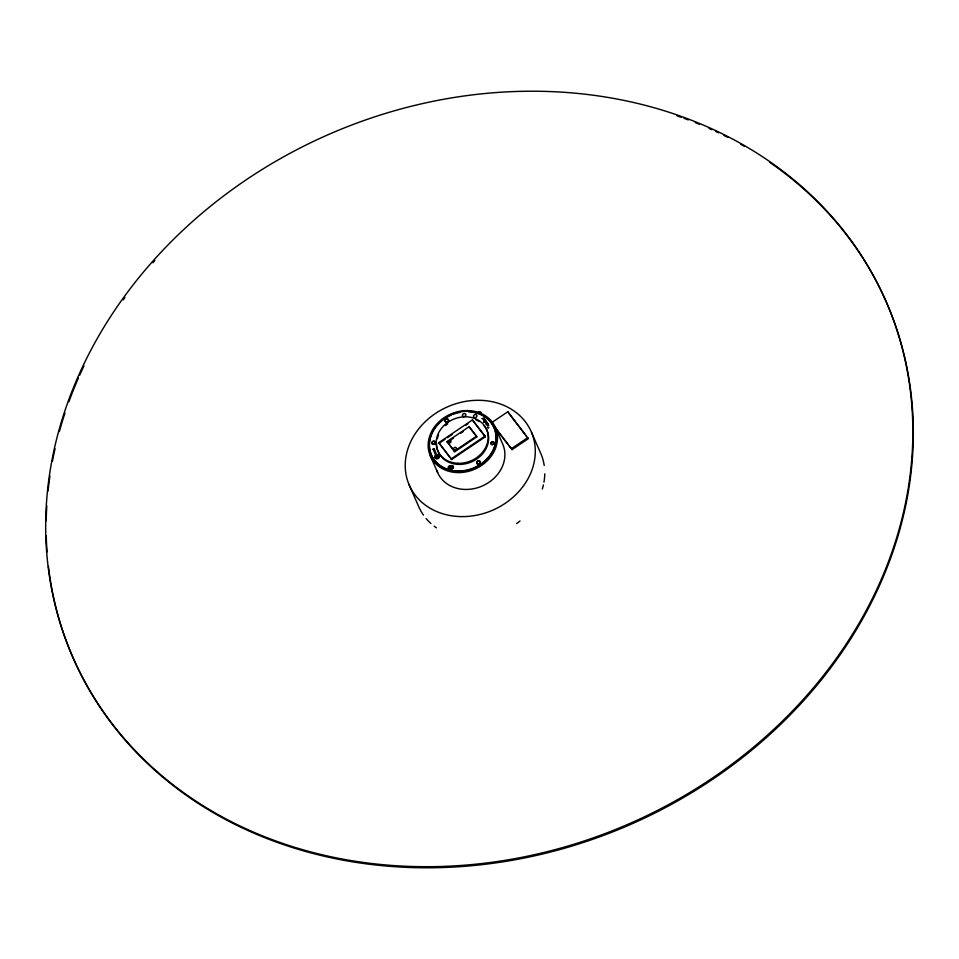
<?xml version="1.0" encoding="UTF-8"?>
<svg xmlns="http://www.w3.org/2000/svg" width="959" height="959" viewBox="0 0 959 959"><rect width="100%" height="100%" fill="white"/><g stroke="black" fill="none" stroke-linecap="round" stroke-linejoin="round"><path stroke-width="1.44" d="M438.743 442.662L472.415 419.958L484.99 436.105L485.29 436.789L451.617 459.505L438.743 442.662L451.617 459.505M439.042 443.346L445.06 439.294M447.457 437.676L452.264 434.427M465.499 425.508L467.908 423.89M447.05 441.572L469.107 426.695L476.503 436.189L476.803 436.884L454.746 451.749L447.05 441.572L454.746 451.749M447.35 442.255L453.475 438.119M460.835 433.168L463.281 431.514M507.767 411.783L491.511 422.739L512.07 449.615L528.325 438.659L507.767 411.783L526.503 436.309M454.446 451.066L476.503 436.189M451.317 458.81L484.99 436.105M511.603 448.536L527.858 437.58M483.911 418.316L483.168 418.795L487.855 425.868L488.599 425.388L483.911 418.316L488.599 425.388M484.631 419.958L483.887 420.438L487.855 425.868M487.136 424.226L487.879 423.746M433.12 449.291L434.211 448.548L433.048 449.16L436.369 456.724L437.34 456.928L434.283 448.68M495.647 428.517L512.07 449.615M485.29 436.789L472.415 419.958M476.803 436.884L469.107 426.695M437.604 456.244L436.369 456.724M531.55 432.461A66.579 56.401 -23.7 0 1 458.45 516.505A66.579 56.401 -23.7 0 1 420.773 426.371A66.579 56.401 -23.7 0 1 531.55 432.461L541.032 454.051A66.579 56.401 -23.7 0 1 544.221 465.451M495.395 427.45A35.507 30.077 -23.7 0 1 456.868 472.559A35.507 30.077 -23.7 0 1 436.213 424.741A35.507 30.077 -23.7 0 1 495.395 427.45L502.792 444.293A35.507 30.077 -23.7 0 1 480.723 486.633A35.507 30.077 -23.7 0 1 436.741 470.114M430.255 455.717L437.652 472.559M408.966 484.427L418.448 506.028A66.579 56.401 -23.7 0 0 423.446 515.091M769.693 162.311A443.837 375.988 -23.7 0 1 676.287 801.688A443.837 375.988 -23.7 0 1 48.429 566.445M47.039 551.94A443.837 375.988 -23.7 0 1 46.248 535.733M46.2 520.857A443.837 375.988 -23.7 0 1 46.811 505.896M48.058 490.936A443.837 375.988 -23.7 0 1 49.94 476.036M52.397 461.423A443.837 375.988 -23.7 0 1 55.059 448.656M59.35 431.562A443.837 375.988 -23.7 0 1 64.948 413.089M68.88 401.797A443.837 375.988 -23.7 0 1 78.374 378.134M79.585 375.389A443.837 375.988 -23.7 0 1 83.996 365.87M123.148 299.927A443.837 375.988 -23.7 0 1 124.91 297.494M152.889 262.742A443.837 375.988 -23.7 0 1 154.855 260.548M676.982 115.823A443.837 375.988 -23.7 0 1 681.25 117.322M684.079 118.341A443.837 375.988 -23.7 0 1 688.31 119.911M695.311 122.632A443.837 375.988 -23.7 0 1 699.483 124.322M709.109 128.458A443.837 375.988 -23.7 0 1 711.83 129.681M715.882 131.539A443.837 375.988 -23.7 0 1 718.579 132.81M723.913 135.411A443.837 375.988 -23.7 0 1 727.869 137.401M740.804 144.329A443.837 375.988 -23.7 0 1 744.604 146.487M477.798 412.957A1.774 1.498 -23.7 0 1 480.183 411.783A1.774 1.498 -23.7 0 1 480.903 413.928M437.076 455.01A2.218 1.882 -23.7 0 1 439.234 457.275A2.218 1.882 -23.7 0 1 435.854 458.594A2.218 1.882 -23.7 0 1 436.009 455.429M544.772 473.866A66.579 56.401 -23.7 0 1 543.957 482.185M543.405 484.918A66.579 56.401 -23.7 0 1 542.291 489.042M520.03 520.977A66.579 56.401 -23.7 0 1 516.613 523.578M436.381 527.798A66.579 56.401 -23.7 0 1 434.127 526.155M430.915 523.506A66.579 56.401 -23.7 0 1 426.168 518.603M483.923 425.544A26.636 22.56 -23.7 0 1 470.294 462.382A26.636 22.56 -23.7 0 1 436.621 443.633M437.28 438.766A26.636 22.56 -23.7 0 1 438.503 435.17M445.539 425.616A26.636 22.56 -23.7 0 1 447.673 423.89M475.988 419.874A26.636 22.56 -23.7 0 1 479.32 421.612M468.555 411.759A34.176 28.95 -23.7 0 1 495.719 443.094A34.176 28.95 -23.7 0 1 457.095 471.396A34.176 28.95 -23.7 0 1 429.932 440.073M430.219 438.79A34.176 28.95 -23.7 0 1 431.958 433.648M432.545 432.413A34.176 28.95 -23.7 0 1 451.341 415.007M452.72 414.444A34.176 28.95 -23.7 0 1 459.852 412.394M486.189 424.022L487.04 423.962L486.189 424.022M487.795 427.714L488.658 427.642L487.795 427.714M486.716 422.332L488.155 424.573L486.716 422.332M482.137 418.544L482.964 418.675L482.185 418.448M483.732 422.176L484.571 422.212L483.732 422.176M484.559 419.359L485.973 421.612L484.619 419.407M450.886 468.4L450.478 468.615A1.774 1.498 -23.7 0 1 448.261 467.057A1.774 1.498 -23.7 0 1 451.126 465.942L451.413 466.218A1.774 1.498 -23.7 0 1 450.886 468.4M451.485 465.858L451.042 466.014A1.774 1.498 -23.7 0 0 450.31 468.448L450.634 468.699A1.774 1.498 -23.7 0 0 453.367 467.596A1.774 1.498 -23.7 0 0 451.485 465.858M477.678 464L477.019 463.533A1.774 1.498 -23.7 0 1 479.692 461.303L479.979 461.591A1.774 1.498 -23.7 0 1 477.678 464L477.103 463.581A1.774 1.498 -23.7 0 1 478.181 461.135A1.774 1.498 -23.7 0 1 480.279 462.61A1.774 1.498 -23.7 0 1 477.762 464.048L477.762 464.048M302.085 849.518A443.837 375.988 -23.7 0 0 910.571 392.555A443.837 375.988 -23.7 0 0 225.125 194.809A443.837 375.988 -23.7 0 0 302.085 849.518M463.641 416.59A1.774 1.498 -23.7 0 0 465.846 414.54A1.774 1.498 -23.7 0 0 462.981 414.06A1.774 1.498 -23.7 0 0 463.641 416.59M436.513 458.426A2.218 1.882 -23.7 0 0 439.042 455.693A2.218 1.882 -23.7 0 0 435.386 455.369A2.218 1.882 -23.7 0 0 436.513 458.426M454.698 449.759A1.415 1.199 -23.7 0 0 456.376 448.069A1.415 1.199 -23.7 0 0 454.075 447.781A1.415 1.199 -23.7 0 0 454.698 449.759M449.411 442.842A1.415 1.199 -23.7 0 0 450.958 441.068A1.415 1.199 -23.7 0 0 448.608 440.936A1.415 1.199 -23.7 0 0 449.411 442.842M478.002 463.88A1.774 1.498 -23.7 0 0 480.063 461.723A1.774 1.498 -23.7 0 0 477.138 461.423A1.774 1.498 -23.7 0 0 478.002 463.88M446.247 421.948A1.774 1.498 -23.7 0 0 448.416 419.862A1.774 1.498 -23.7 0 0 445.527 419.431A1.774 1.498 -23.7 0 0 446.247 421.948M491.955 444.401A1.594 1.343 -23.7 0 0 493.933 442.567A1.594 1.343 -23.7 0 0 491.368 442.135A1.594 1.343 -23.7 0 0 491.955 444.401M450.922 468.639A1.774 1.498 -23.7 0 0 453.319 466.769A1.774 1.498 -23.7 0 0 450.55 466.038A1.774 1.498 -23.7 0 0 450.922 468.639M474.909 417.621A1.774 1.498 -23.7 0 0 476.863 415.391A1.774 1.498 -23.7 0 0 473.914 415.211A1.774 1.498 -23.7 0 0 474.909 417.621M432.905 444.161A1.774 1.498 -23.7 0 0 435.314 442.303A1.774 1.498 -23.7 0 0 432.545 441.548A1.774 1.498 -23.7 0 0 432.905 444.161M492.051 444.616A1.594 1.343 -23.7 0 0 494.029 442.782A1.594 1.343 -23.7 0 0 491.464 442.351A1.594 1.343 -23.7 0 0 492.051 444.616M433 444.377A1.774 1.498 -23.7 0 0 435.398 442.519A1.774 1.498 -23.7 0 0 432.641 441.763A1.774 1.498 -23.7 0 0 433 444.377M446.343 422.164A1.774 1.498 -23.7 0 0 448.512 420.078A1.774 1.498 -23.7 0 0 445.623 419.646A1.774 1.498 -23.7 0 0 446.343 422.164M457.695 463.305A26.636 22.56 -23.7 0 0 486.597 429.464A26.636 22.56 -23.7 0 0 442.207 427.438A26.636 22.56 -23.7 0 0 457.695 463.305M456.904 470.965A34.176 28.95 -23.7 0 0 493.993 427.546A34.176 28.95 -23.7 0 0 437.016 424.933A34.176 28.95 -23.7 0 0 456.904 470.965"/></g></svg>
